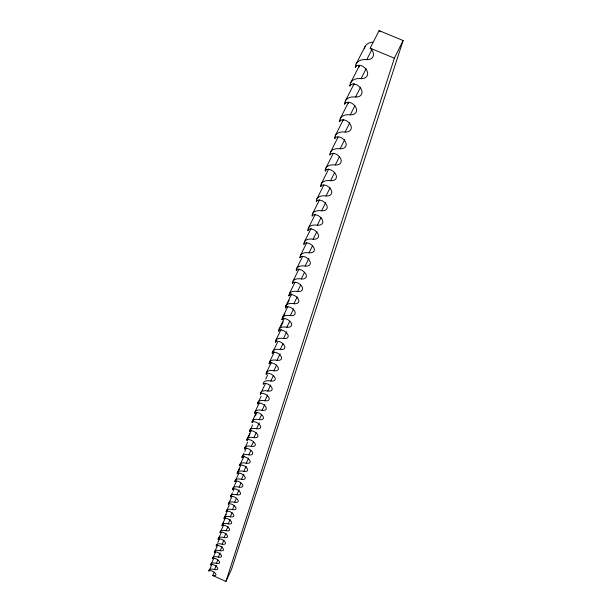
<?xml version="1.0" encoding="UTF-8"?>
<svg xmlns="http://www.w3.org/2000/svg" width="612" height="612" viewBox="0 0 612 612"><rect width="100%" height="100%" fill="white"/><g stroke="black" fill="none" stroke-linecap="round" stroke-linejoin="round"><path stroke-width="0.92" d="M214.231 572.289L212.716 575.54L225.943 581.4L394.358 58.194L403.101 40.545L379.126 30.6L370.183 48.134A9.754 6.701 28.2 0 1 373.274 55.899A9.754 6.701 28.2 0 1 366.749 59.647A14.742 10.014 27.6 0 0 355.343 67.343A5.875 3.978 28 0 1 364.408 67.496A9.593 6.487 28 0 1 367.468 75.046A9.593 6.487 28 0 1 361.08 78.634A14.504 9.693 27.4 0 0 349.919 86.024A5.783 3.856 27.7 0 1 358.816 86.231A9.44 6.281 27.8 0 1 361.853 93.567A9.44 6.281 27.8 0 1 355.595 97.01A14.267 9.387 27.3 0 0 344.655 104.101A5.684 3.733 27.5 0 1 353.399 104.361A9.287 6.082 27.6 0 1 356.413 111.506A9.287 6.082 27.6 0 1 350.278 114.804A14.045 9.096 27.1 0 0 339.568 121.62A5.6 3.618 27.4 0 1 348.151 121.933A9.142 5.898 27.4 0 1 351.143 128.887A9.142 5.898 27.4 0 1 345.13 132.047A13.824 8.82 26.9 0 0 334.634 138.603A5.508 3.504 27.2 0 1 343.072 138.955A9.004 5.715 27.2 0 1 346.032 145.733A9.004 5.715 27.2 0 1 340.142 148.762A13.617 8.553 26.8 0 0 329.845 155.065A5.424 3.404 27 0 1 338.145 155.463A8.866 5.546 27.1 0 1 341.083 162.065A8.866 5.546 27.1 0 1 335.3 164.972A13.41 8.3 26.7 0 0 325.202 171.031A5.347 3.305 26.9 0 1 333.364 171.467A8.729 5.378 26.9 0 1 336.279 177.908A8.729 5.378 26.9 0 1 330.602 180.701A13.212 8.055 26.6 0 0 320.696 186.538A5.263 3.205 26.8 0 1 328.721 187.012A8.606 5.225 26.8 0 1 331.62 193.285A8.606 5.225 26.8 0 1 326.051 195.97A13.02 7.826 26.5 0 0 316.32 201.585A5.187 3.114 26.7 0 1 324.215 202.098A8.476 5.072 26.7 0 1 327.091 208.218A8.476 5.072 26.7 0 1 321.621 210.796A12.829 7.604 26.4 0 0 312.074 216.204A5.118 3.022 26.6 0 1 319.847 216.747A8.354 4.934 26.6 0 1 322.692 222.73A8.354 4.934 26.6 0 1 317.322 225.201A12.653 7.39 26.3 0 0 307.943 230.41L308.777 228.72M403.101 40.545L231.573 569.175L225.943 581.4M217.482 545.682L214.353 552.338A8.545 3.374 25.1 0 1 220.136 550.678L222.095 546.501M215.615 552.07L212.517 558.672A8.461 3.312 25.1 0 1 218.232 557.073L220.175 552.927M213.787 558.335L210.704 564.899A8.384 3.244 25.1 0 1 216.357 563.346L217.895 560.049M211.982 564.486L208.929 571.004A8.308 3.19 25.1 0 1 214.521 569.497L216.434 565.404M223.709 522.296L222.095 525.723A8.882 3.649 25.2 0 1 228.154 523.841L230.173 519.542M223.709 524.928L220.106 532.57A8.797 3.573 25.2 0 1 226.088 530.749L228.092 526.481M221.33 532.539L218.147 539.287A8.713 3.504 25.2 0 1 224.069 537.52L226.058 533.282M217.023 544.198L216.235 545.873A8.629 3.435 25.1 0 1 222.087 544.167L224.053 539.96M222.148 524.828L225.384 517.974M232.422 492.782L230.472 496.906A9.249 3.955 25.2 0 1 236.829 494.771L239.185 489.791M231.803 496.959L228.314 504.334A9.157 3.871 25.2 0 1 234.595 502.261L236.538 498.145M229.278 505.099L226.195 511.609A9.065 3.794 25.2 0 1 232.407 509.605L234.327 505.512M217.811 542.523L219.387 539.172M226.157 514.424L224.122 518.731A8.973 3.718 25.2 0 1 230.257 516.796L232.17 512.734M244.02 456.269L239.567 465.617A9.647 4.299 25.3 0 1 246.261 463.185L248.694 458.051M233.21 491.13L233.991 489.478M239.629 468.624L237.219 473.688A9.547 4.208 25.3 0 1 243.828 471.332L246.238 466.245M238.902 473.214L234.924 481.59A9.448 4.123 25.3 0 1 241.449 479.311L243.836 474.262M224.183 517.821L227.442 510.921M236.622 481.017L232.675 489.332A9.348 4.039 25.3 0 1 239.116 487.121L241.09 482.944M237.295 472.663L240.914 465.066M250.048 433.778L246.919 440.319A9.968 4.59 25.4 0 1 253.888 437.634L256.244 432.699M247.715 442.032L244.418 448.94A9.861 4.491 25.4 0 1 251.295 446.339L253.62 441.443M244.004 453.087L241.962 457.371A9.754 4.399 25.3 0 1 248.747 454.854L250.798 450.547M247.018 439.202L251.325 430.198M255.587 411.601L254.783 413.276A10.32 4.919 25.5 0 1 262.051 410.308L264.866 404.417M253.697 419.174L252.098 422.494A10.197 4.804 25.4 0 1 259.266 419.625L261.661 414.615M244.823 451.373L246.46 447.946M252.641 424.912L249.482 431.506A10.083 4.697 25.4 0 1 256.55 428.729L259.312 422.93M261.148 392.491L260.329 394.189A10.557 5.148 25.5 0 1 267.811 391.014A6.962 3.427 25.7 0 0 272.103 389.561A6.962 3.427 25.7 0 0 269.563 385.139A4.261 2.104 25.7 0 0 263.206 384.298A10.687 5.279 25.6 0 1 270.795 381.016L273.281 375.852M252.205 421.331L256.596 412.19M255.288 415.854L256.879 412.534M267.811 391.014L270.68 385.032M261.179 396.255L257.522 403.844A10.435 5.034 25.5 0 1 264.897 400.776L267.742 394.839M277.473 342.422L272.248 353.178A11.085 5.676 25.7 0 1 280.197 349.536L283.004 343.714M261.967 390.793L265.241 383.992M270.359 361.34L269.165 363.803A10.947 5.539 25.6 0 1 276.984 360.292L280.166 353.682M267.329 371.729L266.151 374.177A10.817 5.401 25.6 0 1 273.855 370.78L276.616 365.043M254.89 412.09L259.32 402.872M269.571 361.891L274.352 352.022M279.485 329.432L278.667 331.115A11.368 5.967 25.8 0 1 286.86 327.213L289.728 321.292M266.549 372.303L271.284 362.518M276.226 340.616L275.415 342.284A11.223 5.814 25.7 0 1 283.486 338.512L286.73 331.803M265.685 379.165L267.75 374.881M275.851 340.272L281.13 329.417M286.248 306.191L285.414 307.905A11.659 6.281 25.9 0 1 293.875 303.713L297.218 296.843M284.894 313.727L281.994 319.655A11.513 6.12 25.8 0 1 290.325 315.616L293.63 308.8M282.453 317.544L287.839 306.513M290.516 292.574L288.918 295.841A11.812 6.449 25.9 0 1 297.524 291.496A7.795 4.299 26.2 0 0 302.458 289.461A7.795 4.299 26.2 0 0 299.727 284.129A4.774 2.632 26.1 0 0 292.521 283.448A11.972 6.625 26 0 1 301.272 278.95L304.501 272.34M279.11 329.049L284.037 318.951M297.524 291.496L300.722 284.94M280.304 327.749L283.172 321.866M300.844 255.992L300.018 257.66A12.301 6.992 26.1 0 1 309.075 252.825L312.365 246.108M289.407 293.607L295.015 282.186M301.272 278.95A7.902 4.414 26.2 0 0 306.283 276.838A7.902 4.414 26.2 0 0 303.529 271.384A4.835 2.708 26.2 0 0 296.223 270.726A12.133 6.801 26 0 1 305.12 266.067L308.785 258.57M285.888 305.732L291.74 293.768M287.082 304.485L289.17 300.217M317.322 225.201L321.101 217.535M296.736 268.385L302.458 256.78M304.753 242.543L303.927 244.226A12.477 7.183 26.2 0 1 313.137 239.208L316.878 231.596M293.026 281.168L299.084 268.829M304.478 241.748L311.141 228.276M321.621 210.796L325.653 202.633M300.553 255.25L306.742 242.719M330.602 180.701L334.726 172.416M308.509 227.863L315.249 214.292M326.051 195.97L330.12 187.746M316.932 198.892L323.87 184.977M335.3 164.972L339.461 156.618M312.656 213.588L319.464 199.902M321.323 183.761L328.751 168.912M320.696 186.538L321.522 184.885M340.142 148.762L344.77 139.505M350.278 114.804L354.784 105.853M325.852 168.178L333.364 153.214M325.202 171.031L326.035 169.371M345.13 132.047L349.812 122.721M335.322 135.566L343.424 119.531M334.634 138.603L335.483 136.912M355.595 97.01L360.56 87.172M330.518 152.12L338.107 137.042M340.287 118.491L348.473 102.342M361.08 78.634L366.098 68.72M339.568 121.62L340.425 119.921M345.405 100.881L354.118 83.752A14.152 9.471 27.3 0 0 353.682 84.762M366.749 59.647L371.828 49.664M344.655 104.101L345.489 102.472M350.691 82.689L359.496 65.438A14.382 9.777 27.5 0 0 358.793 67.611M349.919 86.024L350.752 84.379M356.146 63.9L365.05 46.527M355.343 67.343L356.192 65.691M370.183 48.134L394.358 58.194M343.202 120.663A13.716 8.897 27 0 1 343.439 119.638M364.324 48.769A14.619 10.098 27.7 0 1 372.547 42.151M348.236 103.527A13.931 9.18 27.1 0 1 348.48 102.472M379.126 30.6A9.677 6.755 28.3 0 1 380.289 31.809M212.716 575.54A5.416 2.073 25.2 0 0 215.898 574.936A5.416 2.073 25.2 0 0 213.779 571.983A3.312 1.27 25.2 0 0 208.929 571.004M307.943 230.41A5.041 2.938 26.5 0 1 315.593 230.984A8.239 4.797 26.5 0 1 318.416 236.829A8.239 4.797 26.5 0 1 313.137 239.208M303.927 244.226A4.973 2.861 26.4 0 1 311.462 244.831A8.124 4.659 26.4 0 1 314.262 250.53A8.124 4.659 26.4 0 1 309.075 252.825M300.018 257.66A4.904 2.785 26.3 0 1 307.438 258.287A8.01 4.536 26.3 0 1 310.215 263.864A8.01 4.536 26.3 0 1 305.12 266.067M288.918 295.841A4.712 2.563 26.1 0 1 296.017 296.537A7.696 4.185 26.1 0 1 298.733 301.754A7.696 4.185 26.1 0 1 293.875 303.713M285.414 307.905A4.651 2.502 26 0 1 292.414 308.624A7.596 4.077 26 0 1 295.099 313.727A7.596 4.077 26 0 1 290.325 315.616M281.994 319.655A4.59 2.433 26 0 1 288.895 320.397A7.497 3.97 26 0 1 291.564 325.393A7.497 3.97 26 0 1 286.86 327.213M278.667 331.115A4.529 2.372 25.9 0 1 285.467 331.872A7.405 3.871 25.9 0 1 288.114 336.768A7.405 3.871 25.9 0 1 283.486 338.512M275.415 342.284A4.475 2.318 25.9 0 1 282.132 343.064A7.313 3.779 25.9 0 1 284.748 347.853A7.313 3.779 25.9 0 1 280.197 349.536M272.248 353.178A4.422 2.257 25.8 0 1 278.873 353.973A7.222 3.687 25.8 0 1 281.474 358.663A7.222 3.687 25.8 0 1 276.984 360.292M269.165 363.803A4.368 2.203 25.8 0 1 275.691 364.614A7.13 3.596 25.8 0 1 278.276 369.212A7.13 3.596 25.8 0 1 273.855 370.78M266.151 374.177A4.315 2.15 25.7 0 1 272.592 375.003A7.046 3.511 25.7 0 1 275.155 379.509A7.046 3.511 25.7 0 1 270.795 381.016M260.329 394.189A4.208 2.05 25.6 0 1 266.61 395.038A6.877 3.343 25.7 0 1 269.127 399.376A6.877 3.343 25.7 0 1 264.897 400.776M257.522 403.844A4.162 2.004 25.6 0 1 263.726 404.708A6.801 3.267 25.6 0 1 266.22 408.961A6.801 3.267 25.6 0 1 262.051 410.308M254.783 413.276A4.116 1.958 25.6 0 1 260.903 414.148A6.724 3.198 25.6 0 1 263.382 418.325A6.724 3.198 25.6 0 1 259.266 419.625M252.098 422.494A4.07 1.913 25.5 0 1 258.149 423.382A6.648 3.121 25.6 0 1 260.605 427.482A6.648 3.121 25.6 0 1 256.55 428.729M249.482 431.506A4.024 1.874 25.5 0 1 255.456 432.401A6.571 3.052 25.5 0 1 257.897 436.425A6.571 3.052 25.5 0 1 253.888 437.634M246.919 440.319A3.978 1.828 25.5 0 1 252.817 441.221A6.495 2.983 25.5 0 1 255.242 445.176A6.495 2.983 25.5 0 1 251.295 446.339M244.418 448.94A3.932 1.79 25.5 0 1 250.247 449.851A6.426 2.922 25.5 0 1 252.649 453.729A6.426 2.922 25.5 0 1 248.747 454.854M241.962 457.371A3.886 1.752 25.4 0 1 247.722 458.289A6.357 2.853 25.4 0 1 250.109 462.098A6.357 2.853 25.4 0 1 246.261 463.185M239.567 465.617A3.848 1.714 25.4 0 1 245.259 466.543A6.288 2.792 25.4 0 1 247.63 470.291A6.288 2.792 25.4 0 1 243.828 471.332M237.219 473.688A3.81 1.675 25.4 0 1 242.849 474.621A6.219 2.739 25.4 0 1 245.198 478.301A6.219 2.739 25.4 0 1 241.449 479.311M234.924 481.59A3.764 1.645 25.4 0 1 240.485 482.531A6.158 2.678 25.4 0 1 242.819 486.15A6.158 2.678 25.4 0 1 239.116 487.121M232.675 489.332A3.726 1.607 25.3 0 1 238.175 490.273A6.089 2.624 25.4 0 1 240.485 493.838A6.089 2.624 25.4 0 1 236.829 494.771M230.472 496.906A3.687 1.576 25.3 0 1 235.911 497.854A6.028 2.57 25.3 0 1 238.206 501.358A6.028 2.57 25.3 0 1 234.595 502.261M228.314 504.334A3.649 1.545 25.3 0 1 233.692 505.283A5.967 2.517 25.3 0 1 235.972 508.733A5.967 2.517 25.3 0 1 232.407 509.605M226.195 511.609A3.618 1.515 25.3 0 1 231.52 512.565A5.906 2.463 25.3 0 1 233.784 515.954A5.906 2.463 25.3 0 1 230.257 516.796M224.122 518.731A3.58 1.484 25.3 0 1 229.393 519.695A5.845 2.417 25.3 0 1 231.634 523.031A5.845 2.417 25.3 0 1 228.154 523.841M222.095 525.723A3.542 1.454 25.3 0 1 227.304 526.687A5.791 2.372 25.3 0 1 229.531 529.969A5.791 2.372 25.3 0 1 226.088 530.749M220.106 532.57A3.511 1.423 25.2 0 1 225.254 533.542A5.737 2.326 25.3 0 1 227.473 536.77A5.737 2.326 25.3 0 1 224.069 537.52M218.147 539.287A3.473 1.392 25.2 0 1 223.25 540.258A5.676 2.28 25.2 0 1 225.445 543.441A5.676 2.28 25.2 0 1 222.087 544.167M216.235 545.873A3.442 1.369 25.2 0 1 221.284 546.853A5.623 2.234 25.2 0 1 223.464 549.981A5.623 2.234 25.2 0 1 220.136 550.678M214.353 552.338A3.404 1.346 25.2 0 1 219.348 553.317A5.569 2.196 25.2 0 1 221.521 556.4A5.569 2.196 25.2 0 1 218.232 557.073M212.517 558.672A3.374 1.316 25.2 0 1 217.459 559.659A5.516 2.15 25.2 0 1 219.609 562.696A5.516 2.15 25.2 0 1 216.357 563.346M210.704 564.899A3.343 1.293 25.2 0 1 215.6 565.878A5.47 2.111 25.2 0 1 217.734 568.877A5.47 2.111 25.2 0 1 214.521 569.497"/></g></svg>
